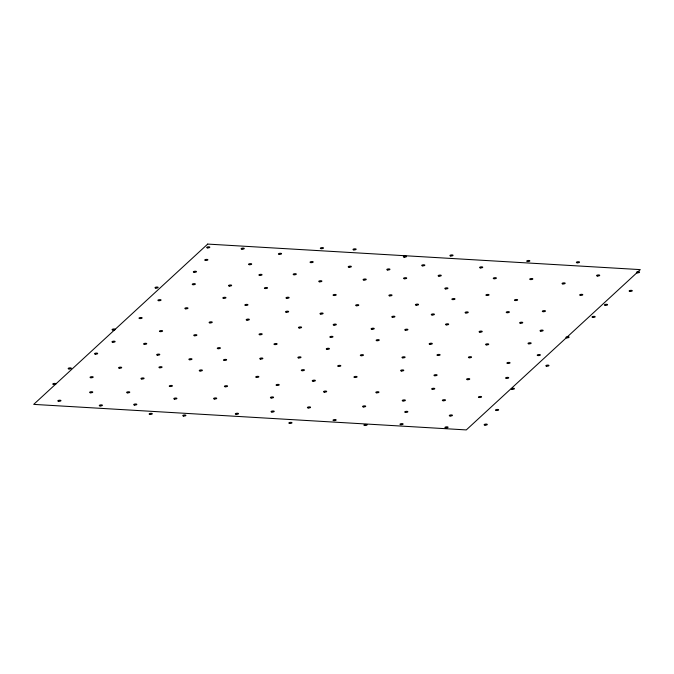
<?xml version="1.0" encoding="UTF-8"?>
<svg xmlns="http://www.w3.org/2000/svg" width="674" height="674" viewBox="0 0 674 674"><rect width="100%" height="100%" fill="white"/><g stroke="black" fill="none" stroke-linecap="round" stroke-linejoin="round"><path stroke-width="1.01" d="M207.702 244.081L33.7 404.383L466.298 429.919L640.3 269.617L207.702 244.081M274.773 344.599A1.601 0.539 -5 0 0 277.149 343.934A1.601 0.539 -5 0 0 274.731 343.664A1.601 0.539 -5 0 0 274.773 344.599M157.43 355.181A1.601 0.539 -5 0 0 159.805 354.516A1.601 0.539 -5 0 0 157.387 354.246A1.601 0.539 -5 0 0 157.43 355.181M450.106 415.993A1.601 0.539 -5 0 0 452.473 415.327A1.601 0.539 -5 0 0 450.055 415.058A1.601 0.539 -5 0 0 450.106 415.993M376.926 340.715A1.601 0.539 -5 0 0 379.293 340.05A1.601 0.539 -5 0 0 376.876 339.789A1.601 0.539 -5 0 0 376.926 340.715M302.104 370.717A1.601 0.539 -5 0 0 304.471 370.051A1.601 0.539 -5 0 0 302.053 369.782A1.601 0.539 -5 0 0 302.104 370.717M223.616 298.363A1.601 0.539 -5 0 0 225.984 297.697A1.601 0.539 -5 0 0 223.566 297.428A1.601 0.539 -5 0 0 223.616 298.363M214.391 399A1.601 0.539 -5 0 0 216.758 398.334A1.601 0.539 -5 0 0 214.34 398.064A1.601 0.539 -5 0 0 214.391 399M376.614 392.799A1.601 0.539 -5 0 0 378.99 392.133A1.601 0.539 -5 0 0 376.564 391.864A1.601 0.539 -5 0 0 376.614 392.799M200.06 370.995A1.601 0.539 -5 0 0 202.427 370.329A1.601 0.539 -5 0 0 200.01 370.06A1.601 0.539 -5 0 0 200.06 370.995M134.48 405.057A1.601 0.539 -5 0 0 136.847 404.392A1.601 0.539 -5 0 0 134.429 404.122A1.601 0.539 -5 0 0 134.48 405.057M320.782 314.084A1.601 0.539 -5 0 0 323.149 313.418A1.601 0.539 -5 0 0 320.731 313.149A1.601 0.539 -5 0 0 320.782 314.084M141.751 379.007A1.601 0.539 -5 0 0 144.126 378.333A1.601 0.539 -5 0 0 141.708 378.072A1.601 0.539 -5 0 0 141.751 379.007M580.44 295.397A1.601 0.539 -5 0 0 582.816 294.732A1.601 0.539 -5 0 0 580.398 294.462A1.601 0.539 -5 0 0 580.44 295.397M160.243 331.633A1.601 0.539 -5 0 0 162.611 330.968A1.601 0.539 -5 0 0 160.193 330.698A1.601 0.539 -5 0 0 160.243 331.633M506.385 378.434A1.601 0.539 -5 0 0 508.752 377.769A1.601 0.539 -5 0 0 506.334 377.499A1.601 0.539 -5 0 0 506.385 378.434M293.982 274.765A1.601 0.539 -5 0 0 296.358 274.091A1.601 0.539 -5 0 0 293.931 273.829A1.601 0.539 -5 0 0 293.982 274.765M327.092 349.351A1.601 0.539 -5 0 0 329.46 348.677A1.601 0.539 -5 0 0 327.042 348.416A1.601 0.539 -5 0 0 327.092 349.351M139.804 318.575A1.601 0.539 -5 0 0 142.172 317.909A1.601 0.539 -5 0 0 139.754 317.639A1.601 0.539 -5 0 0 139.804 318.575M467.402 379.673A1.601 0.539 -5 0 0 469.77 379.007A1.601 0.539 -5 0 0 467.352 378.737A1.601 0.539 -5 0 0 467.402 379.673M90.855 377.743A1.601 0.539 -5 0 0 93.223 377.069A1.601 0.539 -5 0 0 90.805 376.808A1.601 0.539 -5 0 0 90.855 377.743M246.996 320.158A1.601 0.539 -5 0 0 249.372 319.493A1.601 0.539 -5 0 0 246.954 319.223A1.601 0.539 -5 0 0 246.996 320.158M530.489 279.592A1.601 0.539 -5 0 0 532.856 278.926A1.601 0.539 -5 0 0 530.438 278.665A1.601 0.539 -5 0 0 530.489 279.592M429.97 344.296A1.601 0.539 -5 0 0 432.346 343.63A1.601 0.539 -5 0 0 429.919 343.361A1.601 0.539 -5 0 0 429.97 344.296M353.808 249.894A1.601 0.539 -5 0 0 356.175 249.228A1.601 0.539 -5 0 0 353.757 248.959A1.601 0.539 -5 0 0 353.808 249.894M402.766 357.852A1.601 0.539 -5 0 0 405.141 357.186A1.601 0.539 -5 0 0 402.723 356.917A1.601 0.539 -5 0 0 402.766 357.852M236.144 414.325A1.601 0.539 -5 0 0 238.512 413.659A1.601 0.539 -5 0 0 236.094 413.389A1.601 0.539 -5 0 0 236.144 414.325M319.552 281.799A1.601 0.539 -5 0 0 321.919 281.134A1.601 0.539 -5 0 0 319.501 280.864A1.601 0.539 -5 0 0 319.552 281.799M515.29 300.553A1.601 0.539 -5 0 0 517.657 299.888A1.601 0.539 -5 0 0 515.239 299.618A1.601 0.539 -5 0 0 515.29 300.553M333.992 325.163A1.601 0.539 -5 0 0 336.36 324.497A1.601 0.539 -5 0 0 333.942 324.228A1.601 0.539 -5 0 0 333.992 325.163M356.445 305.743A1.601 0.539 -5 0 0 358.812 305.078A1.601 0.539 -5 0 0 356.394 304.808A1.601 0.539 -5 0 0 356.445 305.743M480.385 267.907A1.601 0.539 -5 0 0 482.761 267.233A1.601 0.539 -5 0 0 480.343 266.971A1.601 0.539 -5 0 0 480.385 267.907M271.218 397.989A1.601 0.539 -5 0 0 273.593 397.315A1.601 0.539 -5 0 0 271.175 397.053A1.601 0.539 -5 0 0 271.218 397.989M194.55 335.753A1.601 0.539 -5 0 0 196.918 335.088A1.601 0.539 -5 0 0 194.5 334.818A1.601 0.539 -5 0 0 194.55 335.753M286.787 298.296A1.601 0.539 -5 0 0 289.154 297.63A1.601 0.539 -5 0 0 286.736 297.36A1.601 0.539 -5 0 0 286.787 298.296M496.291 410.517A1.601 0.539 -5 0 0 498.659 409.843A1.601 0.539 -5 0 0 496.241 409.581A1.601 0.539 -5 0 0 496.291 410.517M566.758 337.817A1.601 0.539 -5 0 0 569.126 337.152A1.601 0.539 -5 0 0 566.708 336.882A1.601 0.539 -5 0 0 566.758 337.817M597.366 276.011A1.601 0.539 -5 0 0 599.742 275.337A1.601 0.539 -5 0 0 597.324 275.076A1.601 0.539 -5 0 0 597.366 276.011M241.924 249.178A1.601 0.539 -5 0 0 244.3 248.512A1.601 0.539 -5 0 0 241.882 248.243A1.601 0.539 -5 0 0 241.924 249.178M486.712 295.498A1.601 0.539 -5 0 0 489.08 294.833A1.601 0.539 -5 0 0 486.662 294.563A1.601 0.539 -5 0 0 486.712 295.498M100.089 405.942A1.601 0.539 -5 0 0 102.456 405.268A1.601 0.539 -5 0 0 100.038 405.007A1.601 0.539 -5 0 0 100.089 405.942M185.653 308.827A1.601 0.539 -5 0 0 188.021 308.153A1.601 0.539 -5 0 0 185.603 307.892A1.601 0.539 -5 0 0 185.653 308.827M405.579 330.252A1.601 0.539 -5 0 0 407.947 329.586A1.601 0.539 -5 0 0 405.529 329.316A1.601 0.539 -5 0 0 405.579 330.252M95.329 354.162A1.601 0.539 -5 0 0 97.696 353.488A1.601 0.539 -5 0 0 95.278 353.227A1.601 0.539 -5 0 0 95.329 354.162M194.12 272.313A1.601 0.539 -5 0 0 196.496 271.647A1.601 0.539 -5 0 0 194.078 271.386A1.601 0.539 -5 0 0 194.12 272.313M205.528 260.459A1.601 0.539 -5 0 0 207.904 259.793A1.601 0.539 -5 0 0 205.486 259.524A1.601 0.539 -5 0 0 205.528 260.459M193.042 284.714A1.601 0.539 -5 0 0 195.409 284.049A1.601 0.539 -5 0 0 192.991 283.779A1.601 0.539 -5 0 0 193.042 284.714M112.777 342.24A1.601 0.539 -5 0 0 115.144 341.575A1.601 0.539 -5 0 0 112.727 341.305A1.601 0.539 -5 0 0 112.777 342.24M432.438 389.345A1.601 0.539 -5 0 0 434.806 388.679A1.601 0.539 -5 0 0 432.388 388.409A1.601 0.539 -5 0 0 432.438 389.345M479.239 397.525A1.601 0.539 -5 0 0 481.607 396.851A1.601 0.539 -5 0 0 479.189 396.59A1.601 0.539 -5 0 0 479.239 397.525M592.834 317.42A1.601 0.539 -5 0 0 595.201 316.755A1.601 0.539 -5 0 0 592.783 316.485A1.601 0.539 -5 0 0 592.834 317.42M324.329 392.133A1.601 0.539 -5 0 0 326.705 391.468A1.601 0.539 -5 0 0 324.278 391.198A1.601 0.539 -5 0 0 324.329 392.133M225.209 386.766A1.601 0.539 -5 0 0 227.585 386.101A1.601 0.539 -5 0 0 225.158 385.831A1.601 0.539 -5 0 0 225.209 386.766M308.212 407.955A1.601 0.539 -5 0 0 310.588 407.29A1.601 0.539 -5 0 0 308.17 407.02A1.601 0.539 -5 0 0 308.212 407.955M422.488 265.851A1.601 0.539 -5 0 0 424.864 265.177A1.601 0.539 -5 0 0 422.446 264.916A1.601 0.539 -5 0 0 422.488 265.851M158.71 300.705A1.601 0.539 -5 0 0 161.078 300.04A1.601 0.539 -5 0 0 158.66 299.77A1.601 0.539 -5 0 0 158.71 300.705M389.682 295.861A1.601 0.539 -5 0 0 392.057 295.195A1.601 0.539 -5 0 0 389.639 294.926A1.601 0.539 -5 0 0 389.682 295.861M361.129 355.72A1.601 0.539 -5 0 0 363.497 355.055A1.601 0.539 -5 0 0 361.079 354.785A1.601 0.539 -5 0 0 361.129 355.72M392.571 317.277A1.601 0.539 -5 0 0 394.939 316.603A1.601 0.539 -5 0 0 392.521 316.342A1.601 0.539 -5 0 0 392.571 317.277M486.375 344.886A1.601 0.539 -5 0 0 488.743 344.22A1.601 0.539 -5 0 0 486.325 343.959A1.601 0.539 -5 0 0 486.375 344.886M170.067 386.514A1.601 0.539 -5 0 0 172.443 385.848A1.601 0.539 -5 0 0 170.017 385.579A1.601 0.539 -5 0 0 170.067 386.514M229.303 286.062A1.601 0.539 -5 0 0 231.671 285.397A1.601 0.539 -5 0 0 229.253 285.127A1.601 0.539 -5 0 0 229.303 286.062M465.903 312.98A1.601 0.539 -5 0 0 468.278 312.315A1.601 0.539 -5 0 0 465.852 312.045A1.601 0.539 -5 0 0 465.903 312.98M279.221 254.368A1.601 0.539 -5 0 0 281.589 253.702A1.601 0.539 -5 0 0 279.171 253.432A1.601 0.539 -5 0 0 279.221 254.368M363.362 406.936A1.601 0.539 -5 0 0 365.729 406.27A1.601 0.539 -5 0 0 363.311 406.009A1.601 0.539 -5 0 0 363.362 406.936M629.954 291.404A1.601 0.539 -5 0 0 632.322 290.738A1.601 0.539 -5 0 0 629.912 290.469A1.601 0.539 -5 0 0 629.954 291.404M540.809 331.145A1.601 0.539 -5 0 0 543.185 330.479A1.601 0.539 -5 0 0 540.767 330.218A1.601 0.539 -5 0 0 540.809 331.145M538.029 355.594A1.601 0.539 -5 0 0 540.405 354.928A1.601 0.539 -5 0 0 537.978 354.659A1.601 0.539 -5 0 0 538.029 355.594M349.022 267.233A1.601 0.539 -5 0 0 351.39 266.567A1.601 0.539 -5 0 0 348.972 266.297A1.601 0.539 -5 0 0 349.022 267.233M224.273 360.447A1.601 0.539 -5 0 0 226.649 359.781A1.601 0.539 -5 0 0 224.231 359.52A1.601 0.539 -5 0 0 224.273 360.447M401.426 370.995A1.601 0.539 -5 0 0 403.793 370.329A1.601 0.539 -5 0 0 401.375 370.06A1.601 0.539 -5 0 0 401.426 370.995M119.349 368.231A1.601 0.539 -5 0 0 121.716 367.566A1.601 0.539 -5 0 0 119.298 367.296A1.601 0.539 -5 0 0 119.349 368.231M58.613 401.291A1.601 0.539 -5 0 0 60.98 400.617A1.601 0.539 -5 0 0 58.562 400.356A1.601 0.539 -5 0 0 58.613 401.291M189.655 359.748A1.601 0.539 -5 0 0 192.023 359.082A1.601 0.539 -5 0 0 189.605 358.821A1.601 0.539 -5 0 0 189.655 359.748M256.508 377.415A1.601 0.539 -5 0 0 258.883 376.749A1.601 0.539 -5 0 0 256.457 376.48A1.601 0.539 -5 0 0 256.508 377.415M90.417 392.782A1.601 0.539 -5 0 0 92.785 392.116A1.601 0.539 -5 0 0 90.367 391.847A1.601 0.539 -5 0 0 90.417 392.782M562.849 283.931A1.601 0.539 -5 0 0 565.216 283.265A1.601 0.539 -5 0 0 562.807 282.996A1.601 0.539 -5 0 0 562.849 283.931M416.203 305.187A1.601 0.539 -5 0 0 418.579 304.522A1.601 0.539 -5 0 0 416.161 304.252A1.601 0.539 -5 0 0 416.203 305.187M310.866 262.633A1.601 0.539 -5 0 0 313.233 261.967A1.601 0.539 -5 0 0 310.815 261.697A1.601 0.539 -5 0 0 310.866 262.633M183.547 416.043A1.601 0.539 -5 0 0 185.923 415.378A1.601 0.539 -5 0 0 183.505 415.108A1.601 0.539 -5 0 0 183.547 416.043M507.691 363.48A1.601 0.539 -5 0 0 510.066 362.814A1.601 0.539 -5 0 0 507.648 362.545A1.601 0.539 -5 0 0 507.691 363.48M400.777 424.679A1.601 0.539 -5 0 0 403.145 424.013A1.601 0.539 -5 0 0 400.727 423.752A1.601 0.539 -5 0 0 400.777 424.679M218.081 348.702A1.601 0.539 -5 0 0 220.449 348.037A1.601 0.539 -5 0 0 218.031 347.767A1.601 0.539 -5 0 0 218.081 348.702M259.844 334.759A1.601 0.539 -5 0 0 262.22 334.093A1.601 0.539 -5 0 0 259.802 333.824A1.601 0.539 -5 0 0 259.844 334.759M321.136 248.664A1.601 0.539 -5 0 0 323.512 247.99A1.601 0.539 -5 0 0 321.094 247.729A1.601 0.539 -5 0 0 321.136 248.664M363.901 280.072A1.601 0.539 -5 0 0 366.268 279.398A1.601 0.539 -5 0 0 363.85 279.137A1.601 0.539 -5 0 0 363.901 280.072M68.967 368.939A1.601 0.539 -5 0 0 71.343 368.274A1.601 0.539 -5 0 0 68.925 368.004A1.601 0.539 -5 0 0 68.967 368.939M527.498 261.546A1.601 0.539 -5 0 0 529.874 260.88A1.601 0.539 -5 0 0 527.456 260.611A1.601 0.539 -5 0 0 527.498 261.546M403.052 400.971A1.601 0.539 -5 0 0 405.419 400.297A1.601 0.539 -5 0 0 403.001 400.036A1.601 0.539 -5 0 0 403.052 400.971M174.558 399.092A1.601 0.539 -5 0 0 176.933 398.427A1.601 0.539 -5 0 0 174.515 398.166A1.601 0.539 -5 0 0 174.558 399.092M469.205 357.759A1.601 0.539 -5 0 0 471.581 357.085A1.601 0.539 -5 0 0 469.155 356.824A1.601 0.539 -5 0 0 469.205 357.759M507.033 312.711A1.601 0.539 -5 0 0 509.409 312.045A1.601 0.539 -5 0 0 506.991 311.776A1.601 0.539 -5 0 0 507.033 312.711M479.896 332.164A1.601 0.539 -5 0 0 482.264 331.498A1.601 0.539 -5 0 0 479.846 331.229A1.601 0.539 -5 0 0 479.896 332.164M333.824 420.618A1.601 0.539 -5 0 0 336.191 419.953A1.601 0.539 -5 0 0 333.773 419.683A1.601 0.539 -5 0 0 333.824 420.618M333.874 295.515A1.601 0.539 -5 0 0 336.242 294.85A1.601 0.539 -5 0 0 333.824 294.58A1.601 0.539 -5 0 0 333.874 295.515M450.712 255.985A1.601 0.539 -5 0 0 453.08 255.32A1.601 0.539 -5 0 0 450.662 255.05A1.601 0.539 -5 0 0 450.712 255.985M445.607 288.919A1.601 0.539 -5 0 0 447.974 288.253A1.601 0.539 -5 0 0 445.556 287.983A1.601 0.539 -5 0 0 445.607 288.919M354.743 377.482A1.601 0.539 -5 0 0 357.119 376.817A1.601 0.539 -5 0 0 354.701 376.547A1.601 0.539 -5 0 0 354.743 377.482M209.917 322.888A1.601 0.539 -5 0 0 212.285 322.223A1.601 0.539 -5 0 0 209.867 321.953A1.601 0.539 -5 0 0 209.917 322.888M405.512 412.412A1.601 0.539 -5 0 0 407.888 411.747A1.601 0.539 -5 0 0 405.47 411.477A1.601 0.539 -5 0 0 405.512 412.412M494.059 278.741A1.601 0.539 -5 0 0 496.435 278.076A1.601 0.539 -5 0 0 494.017 277.806A1.601 0.539 -5 0 0 494.059 278.741M637.208 272.818A1.601 0.539 -5 0 0 639.584 272.153A1.601 0.539 -5 0 0 637.166 271.883A1.601 0.539 -5 0 0 637.208 272.818M543.118 311.691A1.601 0.539 -5 0 0 545.493 311.026A1.601 0.539 -5 0 0 543.076 310.756A1.601 0.539 -5 0 0 543.118 311.691M512.088 389.319A1.601 0.539 -5 0 0 514.456 388.654A1.601 0.539 -5 0 0 512.038 388.384A1.601 0.539 -5 0 0 512.088 389.319M445.725 427.897A1.601 0.539 -5 0 0 448.092 427.232A1.601 0.539 -5 0 0 445.674 426.962A1.601 0.539 -5 0 0 445.725 427.897M371.913 329.274A1.601 0.539 -5 0 0 374.281 328.609A1.601 0.539 -5 0 0 371.863 328.339A1.601 0.539 -5 0 0 371.913 329.274M364.718 425.513A1.601 0.539 -5 0 0 367.086 424.847A1.601 0.539 -5 0 0 364.668 424.578A1.601 0.539 -5 0 0 364.718 425.513M249.346 264.705A1.601 0.539 -5 0 0 251.714 264.031A1.601 0.539 -5 0 0 249.296 263.77A1.601 0.539 -5 0 0 249.346 264.705M434.772 375.738A1.601 0.539 -5 0 0 437.14 375.073A1.601 0.539 -5 0 0 434.722 374.803A1.601 0.539 -5 0 0 434.772 375.738M605.235 305.364A1.601 0.539 -5 0 0 607.603 304.699A1.601 0.539 -5 0 0 605.185 304.429A1.601 0.539 -5 0 0 605.235 305.364M446.331 324.876A1.601 0.539 -5 0 0 448.707 324.211A1.601 0.539 -5 0 0 446.289 323.941A1.601 0.539 -5 0 0 446.331 324.876M404.156 257.148A1.601 0.539 -5 0 0 406.523 256.482A1.601 0.539 -5 0 0 404.105 256.213A1.601 0.539 -5 0 0 404.156 257.148M245.614 305.448A1.601 0.539 -5 0 0 247.981 304.783A1.601 0.539 -5 0 0 245.563 304.522A1.601 0.539 -5 0 0 245.614 305.448M437.771 355.493A1.601 0.539 -5 0 0 440.139 354.827A1.601 0.539 -5 0 0 437.721 354.558A1.601 0.539 -5 0 0 437.771 355.493M546.622 366.184A1.601 0.539 -5 0 0 548.998 365.519A1.601 0.539 -5 0 0 546.58 365.249A1.601 0.539 -5 0 0 546.622 366.184M260.518 359.082A1.601 0.539 -5 0 0 262.885 358.416A1.601 0.539 -5 0 0 260.467 358.147A1.601 0.539 -5 0 0 260.518 359.082M207.457 247.889A1.601 0.539 -5 0 0 209.833 247.223A1.601 0.539 -5 0 0 207.415 246.954A1.601 0.539 -5 0 0 207.457 247.889M112.87 330.041A1.601 0.539 -5 0 0 115.237 329.375A1.601 0.539 -5 0 0 112.819 329.106A1.601 0.539 -5 0 0 112.87 330.041M404.358 278.758A1.601 0.539 -5 0 0 406.734 278.092A1.601 0.539 -5 0 0 404.316 277.823A1.601 0.539 -5 0 0 404.358 278.758M452.65 299.618A1.601 0.539 -5 0 0 455.026 298.953A1.601 0.539 -5 0 0 452.608 298.683A1.601 0.539 -5 0 0 452.65 299.618M313.048 381.223A1.601 0.539 -5 0 0 315.415 380.557A1.601 0.539 -5 0 0 312.997 380.288A1.601 0.539 -5 0 0 313.048 381.223M520.404 323.276A1.601 0.539 -5 0 0 522.771 322.61A1.601 0.539 -5 0 0 520.353 322.341A1.601 0.539 -5 0 0 520.404 323.276M528.829 343.824A1.601 0.539 -5 0 0 531.196 343.159A1.601 0.539 -5 0 0 528.778 342.889A1.601 0.539 -5 0 0 528.829 343.824M484.943 425.151A1.601 0.539 -5 0 0 487.319 424.485A1.601 0.539 -5 0 0 484.901 424.216A1.601 0.539 -5 0 0 484.943 425.151M289.643 423.432A1.601 0.539 -5 0 0 292.011 422.767A1.601 0.539 -5 0 0 289.593 422.497A1.601 0.539 -5 0 0 289.643 423.432M286.307 312.273A1.601 0.539 -5 0 0 288.674 311.607A1.601 0.539 -5 0 0 286.256 311.337A1.601 0.539 -5 0 0 286.307 312.273M577.171 262.801A1.601 0.539 -5 0 0 579.547 262.135A1.601 0.539 -5 0 0 577.129 261.866A1.601 0.539 -5 0 0 577.171 262.801M259.701 275.413A1.601 0.539 -5 0 0 262.068 274.748A1.601 0.539 -5 0 0 259.65 274.478A1.601 0.539 -5 0 0 259.701 275.413M299.256 327.994A1.601 0.539 -5 0 0 301.623 327.328A1.601 0.539 -5 0 0 299.205 327.058A1.601 0.539 -5 0 0 299.256 327.994M265.202 288.565A1.601 0.539 -5 0 0 267.57 287.899A1.601 0.539 -5 0 0 265.152 287.63A1.601 0.539 -5 0 0 265.202 288.565M127.42 392.849A1.601 0.539 -5 0 0 129.787 392.175A1.601 0.539 -5 0 0 127.369 391.914A1.601 0.539 -5 0 0 127.42 392.849M144.379 344.355A1.601 0.539 -5 0 0 146.747 343.689A1.601 0.539 -5 0 0 144.329 343.42A1.601 0.539 -5 0 0 144.379 344.355M155.804 288.11A1.601 0.539 -5 0 0 158.179 287.444A1.601 0.539 -5 0 0 155.761 287.175A1.601 0.539 -5 0 0 155.804 288.11M387.601 269.979A1.601 0.539 -5 0 0 389.968 269.314A1.601 0.539 -5 0 0 387.55 269.044A1.601 0.539 -5 0 0 387.601 269.979M330.622 337.404A1.601 0.539 -5 0 0 332.998 336.739A1.601 0.539 -5 0 0 330.58 336.469A1.601 0.539 -5 0 0 330.622 337.404M438.926 276.163A1.601 0.539 -5 0 0 441.301 275.498A1.601 0.539 -5 0 0 438.884 275.228A1.601 0.539 -5 0 0 438.926 276.163M53.558 384.483A1.601 0.539 -5 0 0 55.934 383.809A1.601 0.539 -5 0 0 53.507 383.548A1.601 0.539 -5 0 0 53.558 384.483M271.875 412.05A1.601 0.539 -5 0 0 274.251 411.384A1.601 0.539 -5 0 0 271.824 411.115A1.601 0.539 -5 0 0 271.875 412.05M443.147 400.752A1.601 0.539 -5 0 0 445.522 400.086A1.601 0.539 -5 0 0 443.104 399.817A1.601 0.539 -5 0 0 443.147 400.752M298.658 357.928A1.601 0.539 -5 0 0 301.034 357.262A1.601 0.539 -5 0 0 298.616 356.993A1.601 0.539 -5 0 0 298.658 357.928M338.466 366.437A1.601 0.539 -5 0 0 340.842 365.771A1.601 0.539 -5 0 0 338.424 365.502A1.601 0.539 -5 0 0 338.466 366.437M276.896 385.461A1.601 0.539 -5 0 0 279.263 384.795A1.601 0.539 -5 0 0 276.846 384.525A1.601 0.539 -5 0 0 276.896 385.461M149.965 414.417A1.601 0.539 -5 0 0 152.332 413.752A1.601 0.539 -5 0 0 149.914 413.482A1.601 0.539 -5 0 0 149.965 414.417M432.076 314.994A1.601 0.539 -5 0 0 434.452 314.328A1.601 0.539 -5 0 0 432.034 314.059A1.601 0.539 -5 0 0 432.076 314.994M159.73 367.76A1.601 0.539 -5 0 0 162.105 367.086A1.601 0.539 -5 0 0 159.687 366.825A1.601 0.539 -5 0 0 159.73 367.76"/></g></svg>
